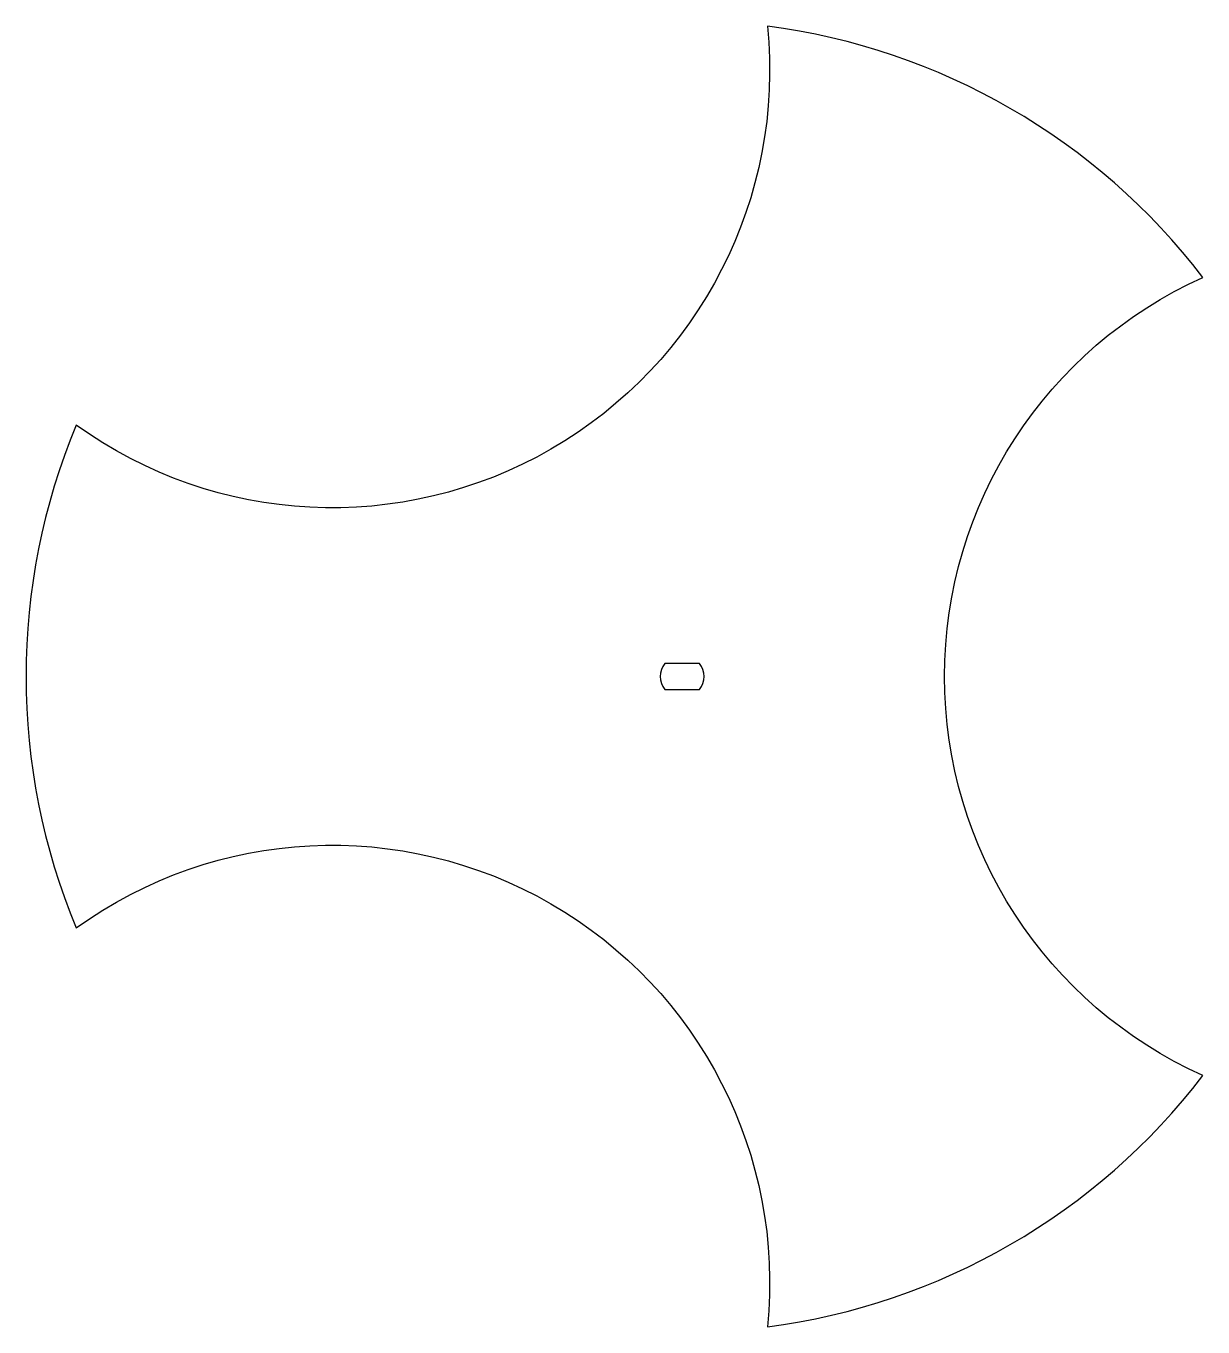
# Model space of a CAD drawing. Header units: millimetres. Extents: x -75 to 60, y -74 to 74.
import ezdxf

# ---------------------------------------------------------------- set-up
doc = ezdxf.new("R2010")
doc.units = ezdxf.units.MM
doc.layers.get('0').update_dxf_attribs({"linetype": 'CONTINUOUS'})

msp = doc.modelspace()

# ---------------------------------------------------------------- linework, layer by layer
for points in [[(-69.27, -28.75, -0.647355), (9.74, -74.36, 0.199251), (59.53, -45.62, -0.647355), (59.53, 45.62, 0.199251), (9.74, 74.36, -0.647355), (-69.27, 28.75, 0.199251)], [(2, 1.5), (0, 1.5), (-2, 1.5, 0.333333), (-2, -1.5), (0, -1.5), (2, -1.5, 0.333333)]]:
    msp.add_lwpolyline(points, format="xyb", close=True)

doc.saveas('drawing.dxf')
